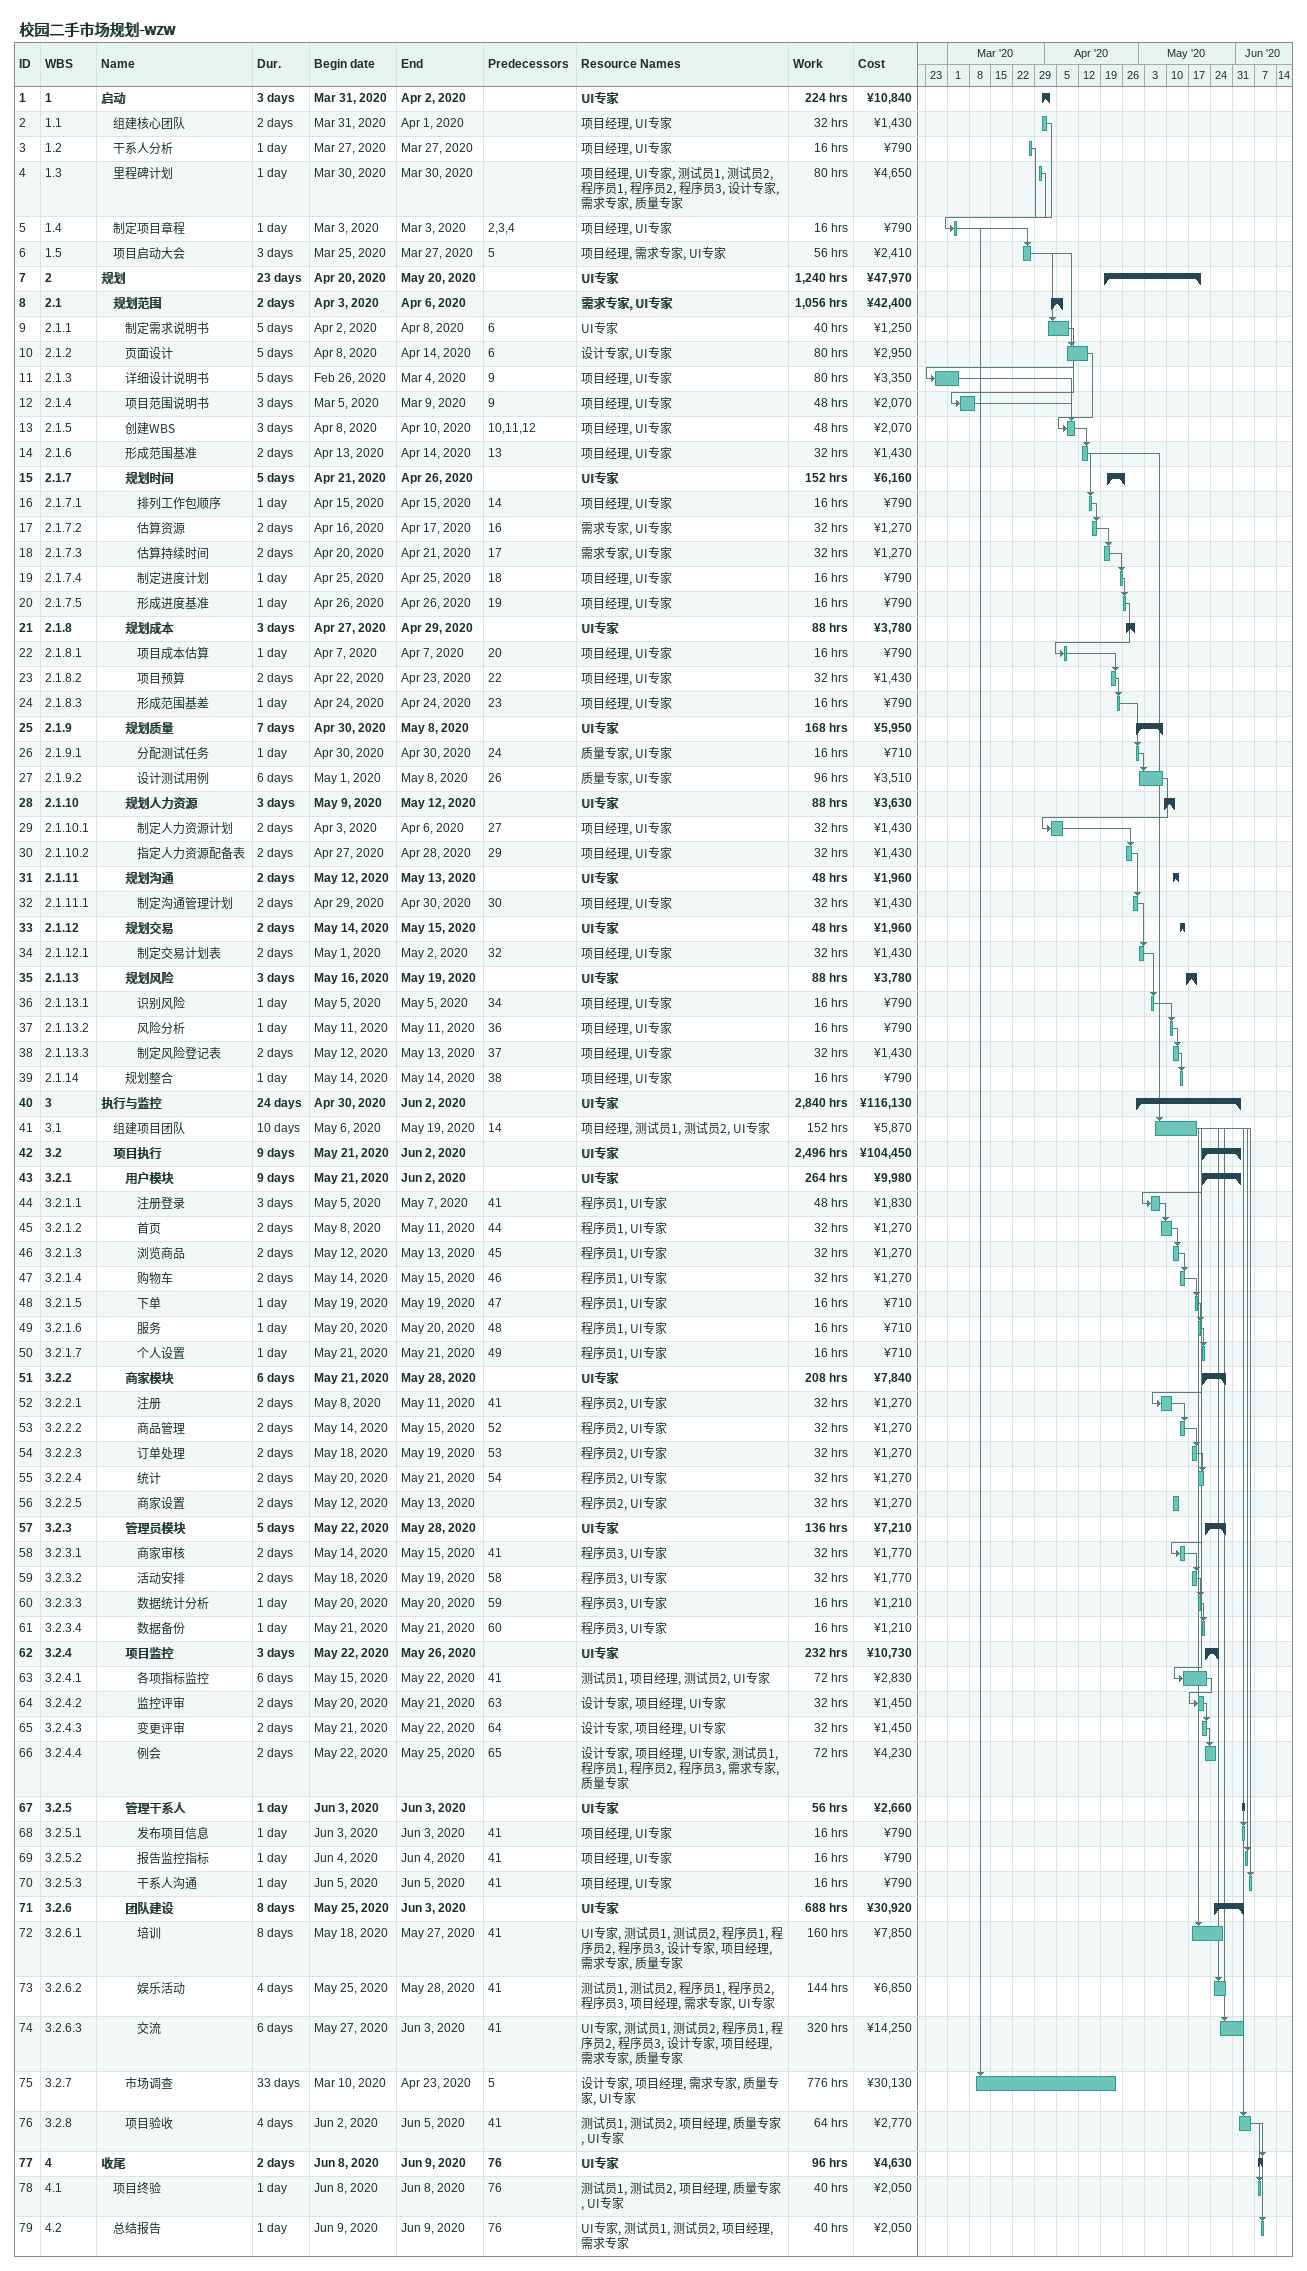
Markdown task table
校园二手市场规划-wzw

| ID | WBS | Task | Duration | Start | Finish | Predecessors | Resources | Work (h) | Cost (¥) |
|---|---|---|---|---|---|---|---|---|---|
| 1 | 1 | **启动** | 3d | 2020-03-31 | 2020-04-02 |  | UI专家 | 224 | 10840 |
| 2 | 1.1 | 组建核心团队 | 2d | 2020-03-31 | 2020-04-01 |  | 项目经理, UI专家 | 32 | 1430 |
| 3 | 1.2 | 干系人分析 | 1d | 2020-03-27 | 2020-03-27 |  | 项目经理, UI专家 | 16 | 790 |
| 4 | 1.3 | 里程碑计划 | 1d | 2020-03-30 | 2020-03-30 |  | 项目经理, UI专家, 测试员1, 测试员2, 程序员1, 程序员2, 程序员3, 设计专家, 需求专家, 质量专家 | 80 | 4650 |
| 5 | 1.4 | 制定项目章程 | 1d | 2020-03-03 | 2020-03-03 | 2, 3, 4 | 项目经理, UI专家 | 16 | 790 |
| 6 | 1.5 | 项目启动大会 | 3d | 2020-03-25 | 2020-03-27 | 5 | 项目经理, 需求专家, UI专家 | 56 | 2410 |
| 7 | 2 | **规划** | 23d | 2020-04-20 | 2020-05-20 |  | UI专家 | 1240 | 47970 |
| 8 | 2.1 | **规划范围** | 2d | 2020-04-03 | 2020-04-06 |  | 需求专家, UI专家 | 1056 | 42400 |
| 9 | 2.1.1 | 制定需求说明书 | 5d | 2020-04-02 | 2020-04-08 | 6 | UI专家 | 40 | 1250 |
| 10 | 2.1.2 | 页面设计 | 5d | 2020-04-08 | 2020-04-14 | 6 | 设计专家, UI专家 | 80 | 2950 |
| 11 | 2.1.3 | 详细设计说明书 | 5d | 2020-02-26 | 2020-03-04 | 9 | 项目经理, UI专家 | 80 | 3350 |
| 12 | 2.1.4 | 项目范围说明书 | 3d | 2020-03-05 | 2020-03-09 | 9 | 项目经理, UI专家 | 48 | 2070 |
| 13 | 2.1.5 | 创建WBS | 3d | 2020-04-08 | 2020-04-10 | 10, 11, 12 | 项目经理, UI专家 | 48 | 2070 |
| 14 | 2.1.6 | 形成范围基准 | 2d | 2020-04-13 | 2020-04-14 | 13 | 项目经理, UI专家 | 32 | 1430 |
| 15 | 2.1.7 | **规划时间** | 5d | 2020-04-21 | 2020-04-26 |  | UI专家 | 152 | 6160 |
| 16 | 2.1.7.1 | 排列工作包顺序 | 1d | 2020-04-15 | 2020-04-15 | 14 | 项目经理, UI专家 | 16 | 790 |
| 17 | 2.1.7.2 | 估算资源 | 2d | 2020-04-16 | 2020-04-17 | 16 | 需求专家, UI专家 | 32 | 1270 |
| 18 | 2.1.7.3 | 估算持续时间 | 2d | 2020-04-20 | 2020-04-21 | 17 | 需求专家, UI专家 | 32 | 1270 |
| 19 | 2.1.7.4 | 制定进度计划 | 1d | 2020-04-25 | 2020-04-25 | 18 | 项目经理, UI专家 | 16 | 790 |
| 20 | 2.1.7.5 | 形成进度基准 | 1d | 2020-04-26 | 2020-04-26 | 19 | 项目经理, UI专家 | 16 | 790 |
| 21 | 2.1.8 | **规划成本** | 3d | 2020-04-27 | 2020-04-29 |  | UI专家 | 88 | 3780 |
| 22 | 2.1.8.1 | 项目成本估算 | 1d | 2020-04-07 | 2020-04-07 | 20 | 项目经理, UI专家 | 16 | 790 |
| 23 | 2.1.8.2 | 项目预算 | 2d | 2020-04-22 | 2020-04-23 | 22 | 项目经理, UI专家 | 32 | 1430 |
| 24 | 2.1.8.3 | 形成范围基差 | 1d | 2020-04-24 | 2020-04-24 | 23 | 项目经理, UI专家 | 16 | 790 |
| 25 | 2.1.9 | **规划质量** | 7d | 2020-04-30 | 2020-05-08 |  | UI专家 | 168 | 5950 |
| 26 | 2.1.9.1 | 分配测试任务 | 1d | 2020-04-30 | 2020-04-30 | 24 | 质量专家, UI专家 | 16 | 710 |
| 27 | 2.1.9.2 | 设计测试用例 | 6d | 2020-05-01 | 2020-05-08 | 26 | 质量专家, UI专家 | 96 | 3510 |
| 28 | 2.1.10 | **规划人力资源** | 3d | 2020-05-09 | 2020-05-12 |  | UI专家 | 88 | 3630 |
| 29 | 2.1.10.1 | 制定人力资源计划 | 2d | 2020-04-03 | 2020-04-06 | 27 | 项目经理, UI专家 | 32 | 1430 |
| 30 | 2.1.10.2 | 指定人力资源配备表 | 2d | 2020-04-27 | 2020-04-28 | 29 | 项目经理, UI专家 | 32 | 1430 |
| 31 | 2.1.11 | **规划沟通** | 2d | 2020-05-12 | 2020-05-13 |  | UI专家 | 48 | 1960 |
| 32 | 2.1.11.1 | 制定沟通管理计划 | 2d | 2020-04-29 | 2020-04-30 | 30 | 项目经理, UI专家 | 32 | 1430 |
| 33 | 2.1.12 | **规划交易** | 2d | 2020-05-14 | 2020-05-15 |  | UI专家 | 48 | 1960 |
| 34 | 2.1.12.1 | 制定交易计划表 | 2d | 2020-05-01 | 2020-05-02 | 32 | 项目经理, UI专家 | 32 | 1430 |
| 35 | 2.1.13 | **规划风险** | 3d | 2020-05-16 | 2020-05-19 |  | UI专家 | 88 | 3780 |
| 36 | 2.1.13.1 | 识别风险 | 1d | 2020-05-05 | 2020-05-05 | 34 | 项目经理, UI专家 | 16 | 790 |
| 37 | 2.1.13.2 | 风险分析 | 1d | 2020-05-11 | 2020-05-11 | 36 | 项目经理, UI专家 | 16 | 790 |
| 38 | 2.1.13.3 | 制定风险登记表 | 2d | 2020-05-12 | 2020-05-13 | 37 | 项目经理, UI专家 | 32 | 1430 |
| 39 | 2.1.14 | 规划整合 | 1d | 2020-05-14 | 2020-05-14 | 38 | 项目经理, UI专家 | 16 | 790 |
| 40 | 3 | **执行与监控** | 24d | 2020-04-30 | 2020-06-02 |  | UI专家 | 2840 | 116130 |
| 41 | 3.1 | 组建项目团队 | 10d | 2020-05-06 | 2020-05-19 | 14 | 项目经理, 测试员1, 测试员2, UI专家 | 152 | 5870 |
| 42 | 3.2 | **项目执行** | 9d | 2020-05-21 | 2020-06-02 |  | UI专家 | 2496 | 104450 |
| 43 | 3.2.1 | **用户模块** | 9d | 2020-05-21 | 2020-06-02 |  | UI专家 | 264 | 9980 |
| 44 | 3.2.1.1 | 注册登录 | 3d | 2020-05-05 | 2020-05-07 | 41 | 程序员1, UI专家 | 48 | 1830 |
| 45 | 3.2.1.2 | 首页 | 2d | 2020-05-08 | 2020-05-11 | 44 | 程序员1, UI专家 | 32 | 1270 |
| 46 | 3.2.1.3 | 浏览商品 | 2d | 2020-05-12 | 2020-05-13 | 45 | 程序员1, UI专家 | 32 | 1270 |
| 47 | 3.2.1.4 | 购物车 | 2d | 2020-05-14 | 2020-05-15 | 46 | 程序员1, UI专家 | 32 | 1270 |
| 48 | 3.2.1.5 | 下单 | 1d | 2020-05-19 | 2020-05-19 | 47 | 程序员1, UI专家 | 16 | 710 |
| 49 | 3.2.1.6 | 服务 | 1d | 2020-05-20 | 2020-05-20 | 48 | 程序员1, UI专家 | 16 | 710 |
| 50 | 3.2.1.7 | 个人设置 | 1d | 2020-05-21 | 2020-05-21 | 49 | 程序员1, UI专家 | 16 | 710 |
| 51 | 3.2.2 | **商家模块** | 6d | 2020-05-21 | 2020-05-28 |  | UI专家 | 208 | 7840 |
| 52 | 3.2.2.1 | 注册 | 2d | 2020-05-08 | 2020-05-11 | 41 | 程序员2, UI专家 | 32 | 1270 |
| 53 | 3.2.2.2 | 商品管理 | 2d | 2020-05-14 | 2020-05-15 | 52 | 程序员2, UI专家 | 32 | 1270 |
| 54 | 3.2.2.3 | 订单处理 | 2d | 2020-05-18 | 2020-05-19 | 53 | 程序员2, UI专家 | 32 | 1270 |
| 55 | 3.2.2.4 | 统计 | 2d | 2020-05-20 | 2020-05-21 | 54 | 程序员2, UI专家 | 32 | 1270 |
| 56 | 3.2.2.5 | 商家设置 | 2d | 2020-05-12 | 2020-05-13 |  | 程序员2, UI专家 | 32 | 1270 |
| 57 | 3.2.3 | **管理员模块** | 5d | 2020-05-22 | 2020-05-28 |  | UI专家 | 136 | 7210 |
| 58 | 3.2.3.1 | 商家审核 | 2d | 2020-05-14 | 2020-05-15 | 41 | 程序员3, UI专家 | 32 | 1770 |
| 59 | 3.2.3.2 | 活动安排 | 2d | 2020-05-18 | 2020-05-19 | 58 | 程序员3, UI专家 | 32 | 1770 |
| 60 | 3.2.3.3 | 数据统计分析 | 1d | 2020-05-20 | 2020-05-20 | 59 | 程序员3, UI专家 | 16 | 1210 |
| 61 | 3.2.3.4 | 数据备份 | 1d | 2020-05-21 | 2020-05-21 | 60 | 程序员3, UI专家 | 16 | 1210 |
| 62 | 3.2.4 | **项目监控** | 3d | 2020-05-22 | 2020-05-26 |  | UI专家 | 232 | 10730 |
| 63 | 3.2.4.1 | 各项指标监控 | 6d | 2020-05-15 | 2020-05-22 | 41 | 测试员1, 项目经理, 测试员2, UI专家 | 72 | 2830 |
| 64 | 3.2.4.2 | 监控评审 | 2d | 2020-05-20 | 2020-05-21 | 63 | 设计专家, 项目经理, UI专家 | 32 | 1450 |
| 65 | 3.2.4.3 | 变更评审 | 2d | 2020-05-21 | 2020-05-22 | 64 | 设计专家, 项目经理, UI专家 | 32 | 1450 |
| 66 | 3.2.4.4 | 例会 | 2d | 2020-05-22 | 2020-05-25 | 65 | 设计专家, 项目经理, UI专家, 测试员1, 程序员1, 程序员2, 程序员3, 需求专家, 质量专家 | 72 | 4230 |
| 67 | 3.2.5 | **管理干系人** | 1d | 2020-06-03 | 2020-06-03 |  | UI专家 | 56 | 2660 |
| 68 | 3.2.5.1 | 发布项目信息 | 1d | 2020-06-03 | 2020-06-03 | 41 | 项目经理, UI专家 | 16 | 790 |
| 69 | 3.2.5.2 | 报告监控指标 | 1d | 2020-06-04 | 2020-06-04 | 41 | 项目经理, UI专家 | 16 | 790 |
| 70 | 3.2.5.3 | 干系人沟通 | 1d | 2020-06-05 | 2020-06-05 | 41 | 项目经理, UI专家 | 16 | 790 |
| 71 | 3.2.6 | **团队建设** | 8d | 2020-05-25 | 2020-06-03 |  | UI专家 | 688 | 30920 |
| 72 | 3.2.6.1 | 培训 | 8d | 2020-05-18 | 2020-05-27 | 41 | UI专家, 测试员1, 测试员2, 程序员1, 程序员2, 程序员3, 设计专家, 项目经理, 需求专家, 质量专家 | 160 | 7850 |
| 73 | 3.2.6.2 | 娱乐活动 | 4d | 2020-05-25 | 2020-05-28 | 41 | 测试员1, 测试员2, 程序员1, 程序员2, 程序员3, 项目经理, 需求专家, UI专家 | 144 | 6850 |
| 74 | 3.2.6.3 | 交流 | 6d | 2020-05-27 | 2020-06-03 | 41 | UI专家, 测试员1, 测试员2, 程序员1, 程序员2, 程序员3, 设计专家, 项目经理, 需求专家, 质量专家 | 320 | 14250 |
| 75 | 3.2.7 | 市场调查 | 33d | 2020-03-10 | 2020-04-23 | 5 | 设计专家, 项目经理, 需求专家, 质量专家, UI专家 | 776 | 30130 |
| 76 | 3.2.8 | 项目验收 | 4d | 2020-06-02 | 2020-06-05 | 41 | 测试员1, 测试员2, 项目经理, 质量专家, UI专家 | 64 | 2770 |
| 77 | 4 | **收尾** | 2d | 2020-06-08 | 2020-06-09 | 76 | UI专家 | 96 | 4630 |
| 78 | 4.1 | 项目终验 | 1d | 2020-06-08 | 2020-06-08 | 76 | 测试员1, 测试员2, 项目经理, 质量专家, UI专家 | 40 | 2050 |
| 79 | 4.2 | 总结报告 | 1d | 2020-06-09 | 2020-06-09 | 76 | UI专家, 测试员1, 测试员2, 项目经理, 需求专家 | 40 | 2050 |
